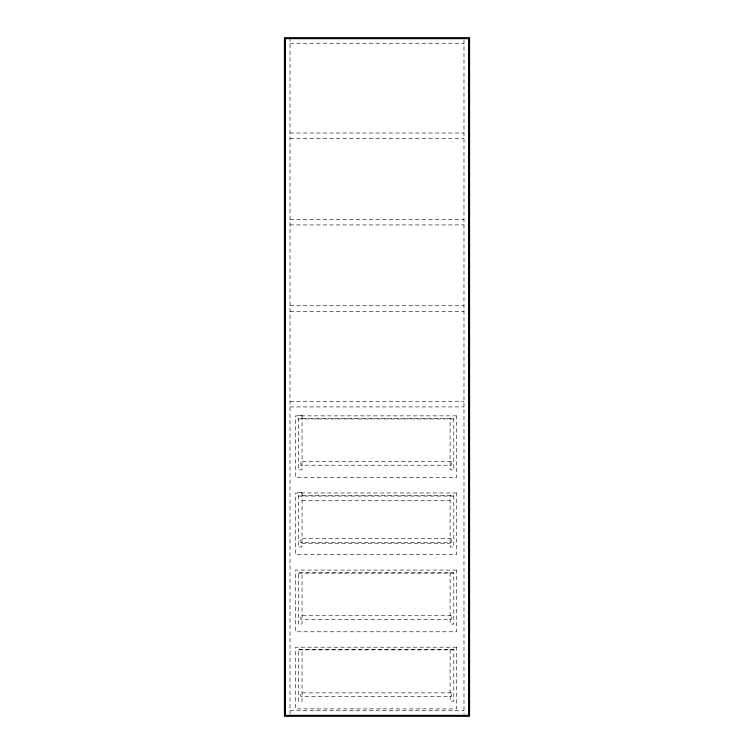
<?xml version="1.0" encoding="UTF-8"?>
<svg xmlns="http://www.w3.org/2000/svg" width="754" height="754" viewBox="0 0 754 754"><rect width="100%" height="100%" fill="white"/><g stroke="black" fill="none" stroke-linecap="round" stroke-linejoin="round"><path stroke-width="0.57" stroke-dasharray="3.77 2.83" d="M290.017 43.251L463.983 43.251M290.017 133.015L463.983 133.015M290.017 138.566L463.983 138.566M290.017 219.376L463.983 219.376M290.017 224.928L463.983 224.928M290.017 305.747L463.983 305.747M290.017 311.298L463.983 311.298M290.017 401.364L463.983 401.364M290.017 406.924L463.983 406.924M302.043 418.329L453.804 418.329L453.804 469.846L450.1 469.846L450.1 418.329M298.348 418.951L453.804 418.951M302.043 495.444L453.804 495.444L453.804 546.961L450.1 546.961L450.1 495.444M298.348 496.066L453.804 496.066M302.043 500.694L450.1 500.694M302.043 543.257L450.1 543.257M298.348 573.181L453.804 573.181M298.348 649.863L453.804 649.863M290.017 710.749L463.983 710.749M463.983 39.924L463.983 714.076M450.1 572.559L450.1 624.076L453.804 624.076L453.804 572.559L298.348 572.559L298.348 624.076L302.043 624.076L302.043 572.559M450.1 649.675L450.1 701.182L453.804 701.182L453.804 649.675L298.348 649.675L298.348 701.182L302.043 701.182L302.043 649.675M290.017 37.7L290.017 714.076M302.043 415.247L298.348 415.247L298.348 469.846L302.043 469.846L302.043 415.247M456.585 415.869L295.568 415.869L295.568 477.555L456.585 477.555L456.585 415.869M451.335 461.514L300.808 461.514L300.808 465.218L451.335 465.218L451.335 461.514M302.043 492.362L298.348 492.362L298.348 546.961L302.043 546.961L302.043 492.362M456.585 492.975L295.568 492.975L295.568 554.671L456.585 554.671L456.585 492.975M451.335 538.629L300.808 538.629L300.808 542.333L451.335 542.333L451.335 538.629M456.585 570.09L295.568 570.09L295.568 631.786L456.585 631.786L456.585 570.09M451.335 615.745L300.808 615.745L300.808 619.449L451.335 619.449L451.335 615.745M456.585 647.205L295.568 647.205L295.568 708.901L456.585 708.901L456.585 647.205M451.335 692.86L300.808 692.86L300.808 696.555L451.335 696.555L451.335 692.86"/><path stroke-width="1.13" d="M469.535 37.7L284.465 37.7L284.465 716.3L469.535 716.3L469.535 37.7M468.611 38.624L285.389 38.624L285.389 715.376L468.611 715.376L468.611 38.624"/></g></svg>
